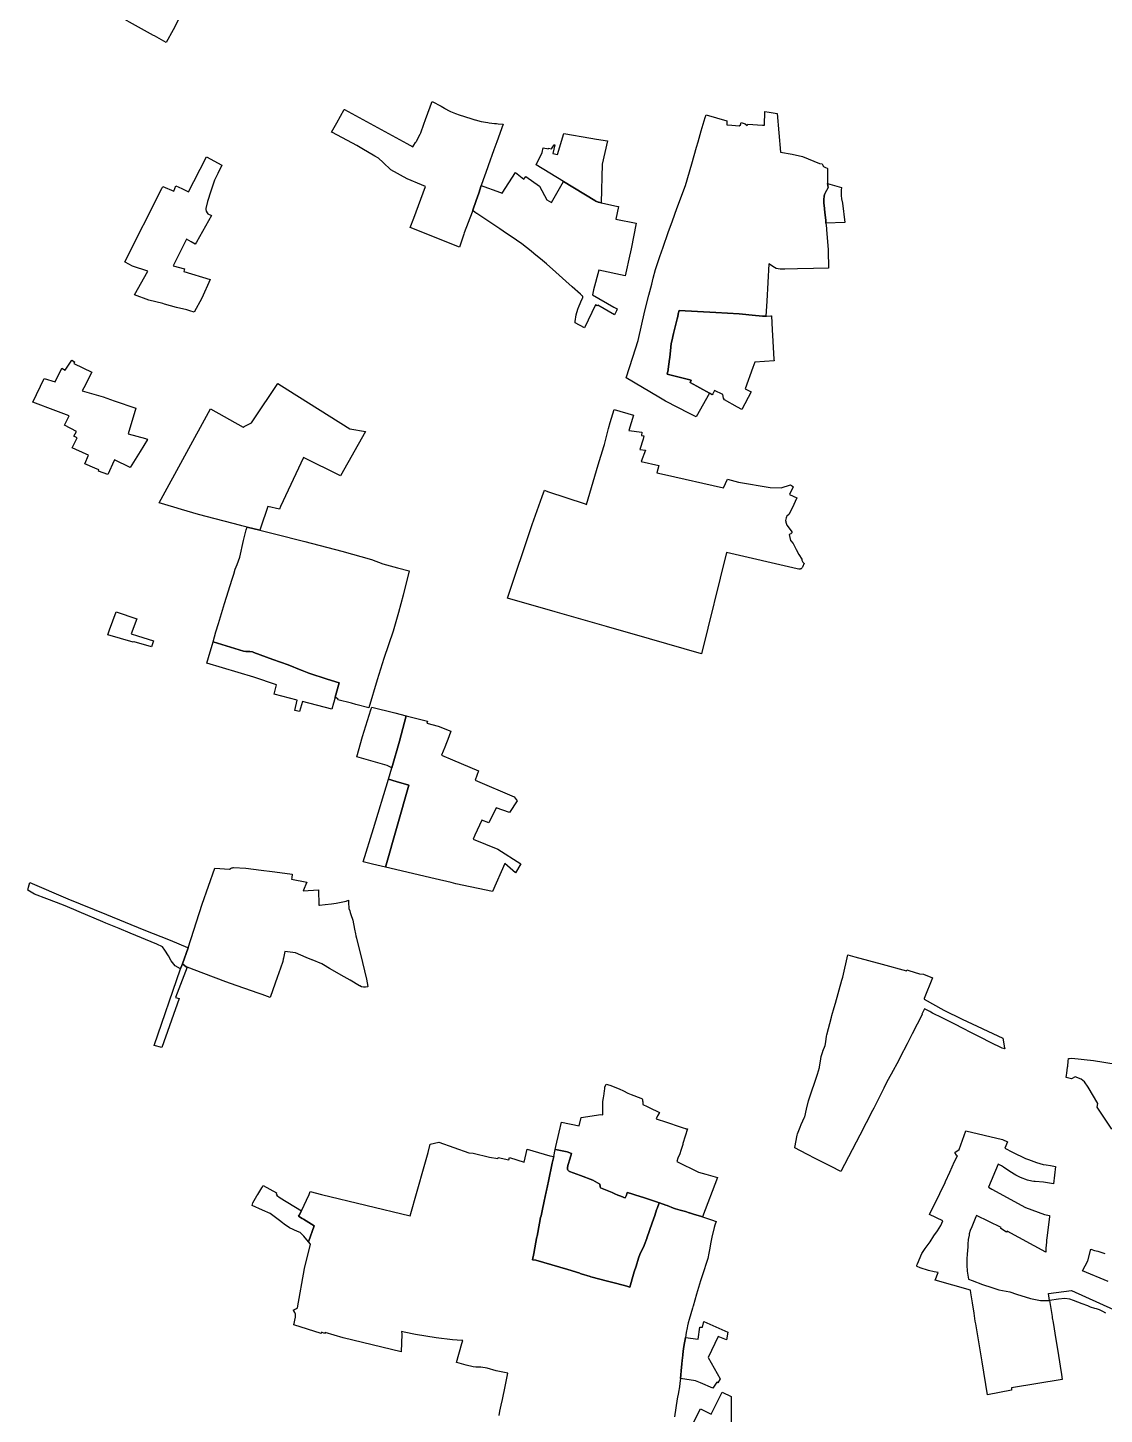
# Model space of a CAD drawing. Header units: inches. Extents: x 280195 to 293923, y 9098893 to 9120289.
# Drawn here: x 287719 to 289799, y 9107311 to 9109990 of the extents above; entities that cross this region are included whole.
import ezdxf

# ---------------------------------------------------------------- set-up
doc = ezdxf.new("R2010")
doc.units = ezdxf.units.IN
doc.header["$MEASUREMENT"] = 0
doc.layers.add('CIS', color=7, linetype='Continuous')

msp = doc.modelspace()

# ---------------------------------------------------------------- linework, layer by layer
at = {"layer": 'CIS'}
for points in [[(287841.3823, 9110046.4452), (287851.8219, 9110064.963), (287861.048, 9110081.3285), (287862.915, 9110084.8046), (287880.3752, 9110117.3137), (287880.633, 9110117.7768), (287883.4262, 9110122.7974), (287933.8013, 9110096.1071), (287959.9224, 9110081.9022), (287999.6786, 9110060.2823), (288030.4013, 9110043.624), (288009.964, 9110004.4981), (288000.2019, 9109985.8092), (287986.9162, 9109961.6863), (287964.025, 9109974.2052), (287962.0156, 9109975.3217), (287915.6604, 9110001.0772), (287897.9867, 9110010.8969), (287888.2219, 9110016.3224), (287839.5206, 9110043.1429), (287841.3823, 9110046.4452)], [(288625.6048, 9109769.7604), (288620.0487, 9109754.2056), (288609.0631, 9109723.2965), (288607.6554, 9109719.3357), (288596.1385, 9109686.9317), (288595.5826, 9109685.3149), (288590.5205, 9109670.5929), (288585.5734, 9109656.2055), (288579.1686, 9109637.5784), (288577.7431, 9109633.4331), (288562.68, 9109593.6837), (288561.6421, 9109590.9449), (288553.3929, 9109566.0653), (288458.3138, 9109604.4114), (288465.1309, 9109622.458), (288487.6055, 9109683.108), (288480.199, 9109686.2604), (288452.3561, 9109698.295), (288420.6558, 9109715.5548), (288405.8971, 9109729.5461), (288405.6654, 9109729.7658), (288396.8797, 9109738.0948), (288390.0968, 9109742.0182), (288365.0125, 9109756.5275), (288354.8653, 9109762.3968), (288308.2315, 9109787.3998), (288306.2035, 9109788.487), (288316.2822, 9109806.4278), (288330.8601, 9109831.8707), (288331.0674, 9109832.2325), (288451.4952, 9109766.5177), (288463.1304, 9109759.7722), (288465.5002, 9109762.9009), (288468.7596, 9109768.2345), (288469.6708, 9109769.7257), (288469.6839, 9109769.7471), (288470.1757, 9109770.6643), (288477.465, 9109784.4718), (288478.5042, 9109787.2447), (288484.7244, 9109803.8418), (288487.996, 9109812.5712), (288497.0994, 9109837.3525), (288499.5988, 9109844.1564), (288500.9371, 9109847.7996), (288518.1601, 9109838.6376), (288524.5767, 9109834.6295), (288526.6023, 9109833.3642), (288532.3578, 9109830.3224), (288536.0757, 9109828.3574), (288545.8968, 9109824.0725), (288553.1122, 9109821.4614), (288575.4662, 9109814.4538), (288582.9074, 9109812.3008), (288583.5252, 9109812.1458), (288595.331, 9109809.1832), (288608.1458, 9109806.7877), (288610.5216, 9109806.4935), (288621.0838, 9109805.1856), (288625.0219, 9109804.8578), (288627.8943, 9109804.6344), (288637.7279, 9109803.7006), (288625.6048, 9109769.7604)], [(289167.0716, 9109824.0199), (289173.4217, 9109749.6056), (289196.1759, 9109745.7692), (289216.0197, 9109741.4035), (289248.8281, 9109728.0421), (289254.2754, 9109727.0945), (289254.582, 9109726.1104), (289255.3892, 9109724.3794), (289256.4847, 9109722.8148), (289257.0783, 9109722.2212), (289257.8354, 9109721.4642), (289259.3999, 9109720.3687), (289260.7692, 9109719.7005), (289263.6945, 9109718.517), (289264.4492, 9109718.2117), (289264.2649, 9109697.8266), (289264.2618, 9109697.1462), (289264.6741, 9109689.2789), (289265.9065, 9109681.4978), (289265.9529, 9109681.2806), (289262.9719, 9109676.3159), (289262.6206, 9109675.7311), (289261.8785, 9109674.4353), (289261.038, 9109672.7977), (289259.0581, 9109667.7531), (289258.3353, 9109664.5861), (289258.1323, 9109663.6966), (289257.8523, 9109662.4699), (289257.5992, 9109660.3808), (289257.5837, 9109660.1763), (289257.46, 9109658.5386), (289257.46, 9109652.5878), (289257.46, 9109651.7565), (289258.1407, 9109645.7228), (289258.6122, 9109641.2585), (289258.8135, 9109639.3525), (289260.0031, 9109628.0872), (289260.4638, 9109623.7247), (289261.1375, 9109617.3453), (289261.6178, 9109612.7963), (289262.6573, 9109602.9542), (289262.9098, 9109600.5634), (289265.5917, 9109561.1603), (289265.6381, 9109559.6366), (289266.6777, 9109525.5474), (289237.7379, 9109524.7755), (289206.2671, 9109523.936), (289182.149, 9109523.8691), (289174.1681, 9109523.8469), (289173.2823, 9109523.777), (289169.3714, 9109523.989), (289165.5976, 9109525.0368), (289162.3436, 9109526.7337), (289150.9918, 9109534.2054), (289147.0222, 9109461.9491), (289145.3208, 9109432.7467), (289138.6886, 9109433.1039), (289119.2975, 9109434.833), (289100.4281, 9109436.5156), (289093.6632, 9109437.1188), (289048.7014, 9109440.0749), (288977.7293, 9109443.7178), (288976.321, 9109437.16), (288976.238, 9109436.7732), (288975.1483, 9109432.3203), (288973.9434, 9109427.3966), (288967.1049, 9109399.4523), (288963.7987, 9109384.6653), (288962.7268, 9109379.8711), (288961.8948, 9109372.7866), (288959.5916, 9109353.1744), (288959.1478, 9109349.4348), (288956.8969, 9109330.4679), (288956.7221, 9109328.9961), (288955.0133, 9109320.9367), (289000.9747, 9109309.3835), (288998.9903, 9109304.7533), (289036.5684, 9109283.9495), (289010.5321, 9109238.3695), (288998.184, 9109244.7574), (288951.6711, 9109268.8194), (288938.6284, 9109276.5094), (288875.5367, 9109313.7078), (288888.6982, 9109353.8423), (288898.4898, 9109385.5336), (288911.7053, 9109443.0999), (288919.4559, 9109473.3285), (288924.9026, 9109494.5718), (288927.862, 9109505.9032), (288932.3722, 9109523.1729), (288940.8173, 9109547.9145), (288946.9645, 9109565.9238), (288956.6651, 9109594.344), (288964.7354, 9109616.8016), (288973.3013, 9109640.6385), (288990.33, 9109685.0917), (289002.4894, 9109726.9354), (289011.73, 9109759.4954), (289014.6224, 9109769.6869), (289020.7024, 9109790.6818), (289028.2763, 9109816.8352), (289029.8172, 9109821.7745), (289070.3467, 9109810.1808), (289069.9236, 9109802.5608), (289079.6454, 9109801.7091), (289093.7846, 9109800.4706), (289096.6288, 9109802.3227), (289097.8947, 9109807.2328), (289101.8518, 9109805.7906), (289105.5559, 9109804.4406), (289109.0616, 9109801.2655), (289110.7814, 9109803.5146), (289139.2516, 9109801.8262), (289143.1268, 9109801.5964), (289143.7221, 9109828.2532), (289151.9904, 9109827.1287), (289167.0716, 9109824.0199)], [(288827.4825, 9109651.5564), (288822.0921, 9109652.9656), (288821.4181, 9109653.2521), (288816.9644, 9109655.1445), (288814.7437, 9109656.3816), (288754.6756, 9109692.7258), (288701.3327, 9109725.2268), (288713.1097, 9109748.7708), (288715.2264, 9109757.9782), (288725.2806, 9109756.0733), (288725.5981, 9109757.5549), (288731.4189, 9109756.2849), (288736.0756, 9109763.7991), (288737.716, 9109763.6006), (288734.0119, 9109747.3288), (288742.8931, 9109745.1283), (288754.9454, 9109785.8281), (288807.4347, 9109776.4879), (288817.9329, 9109774.8731), (288839.4655, 9109771.561), (288828.9688, 9109726.192), (288827.4825, 9109651.5564)], [(288072.8052, 9109674.3859), (288066.5089, 9109654.5793), (288063.4773, 9109641.0642), (288063.2301, 9109638.8329), (288063.8449, 9109635.3461), (288065.6152, 9109632.2799), (288067.4416, 9109630.5786), (288074.0555, 9109627.0977), (288045.0494, 9109575.5844), (288042.8897, 9109572.1661), (288035.0338, 9109576.5304), (288025.7446, 9109581.6911), (288000.1858, 9109530.0972), (288022.2521, 9109524.3822), (288020.9821, 9109519.1435), (288071.4971, 9109503.9589), (288055.3926, 9109467.8841), (288040.5778, 9109440.7733), (288032.5528, 9109443.2822), (288026.4508, 9109444.8181), (288006.5589, 9109449.8251), (287983.6968, 9109456.1629), (287980.3636, 9109457.087), (287953.0382, 9109463.943), (287925.8018, 9109474.0264), (287950.9818, 9109519.7278), (287921.8954, 9109529.3564), (287907.5757, 9109537.3768), (287906.5492, 9109537.7613), (287978.2807, 9109679.6565), (287980.0941, 9109683.2436), (288001.1795, 9109674.6141), (288005.0973, 9109684.8311), (288016.6426, 9109679.2076), (288029.9275, 9109672.7368), (288040.3957, 9109693.289), (288064.5798, 9109740.4708), (288094.1934, 9109724.4267), (288086.5151, 9109708.227), (288080.2677, 9109695.5905), (288072.8052, 9109674.3859)], [(288661.4661, 9109710.6557), (288677.5792, 9109697.7969), (288681.4685, 9109702.6388), (288707.7418, 9109683.9061), (288722.4262, 9109657.5537), (288731.3956, 9109652.1562), (288744.4181, 9109674.8505), (288754.6756, 9109692.7258), (288814.7437, 9109656.3816), (288816.9644, 9109655.1445), (288821.4181, 9109653.2521), (288822.0921, 9109652.9656), (288827.4825, 9109651.5564), (288830.7304, 9109651.0998), (288857.0311, 9109645.4315), (288860.8017, 9109644.8392), (288855.3849, 9109620.4802), (288894.8455, 9109612.5032), (288884.9085, 9109563.1018), (288880.5703, 9109542.9424), (288876.101, 9109522.1729), (288873.5758, 9109510.8423), (288822.6823, 9109521.4466), (288812.0989, 9109483.611), (288810.1939, 9109474.2446), (288851.9453, 9109450.1147), (288857.8673, 9109447.0483), (288856.8468, 9109443.0296), (288853.0318, 9109435.5247), (288820.5127, 9109454.3215), (288819.719, 9109452.6547), (288816.1471, 9109454.8771), (288794.7899, 9109410.5647), (288776.6746, 9109419.8865), (288776.7101, 9109420.8456), (288776.7822, 9109422.7899), (288778.6044, 9109435.5356), (288780.0306, 9109439.7746), (288782.7906, 9109447.9791), (288783.4555, 9109449.5442), (288788.0729, 9109460.4123), (288790.9907, 9109467.2799), (288791.1402, 9109467.4463), (288791.4689, 9109467.9157), (288791.711, 9109468.4348), (288791.8593, 9109468.9885), (288791.9093, 9109469.5593), (288791.8592, 9109470.13), (288791.711, 9109470.6836), (288791.4689, 9109471.2028), (288791.1402, 9109471.6723), (288790.8084, 9109472.014), (288787.3177, 9109475.1231), (288771.0225, 9109489.6374), (288759.239, 9109500.1329), (288739.8473, 9109517.5622), (288721.7362, 9109533.8409), (288714.1717, 9109540.6399), (288697.1792, 9109554.1619), (288691.636, 9109558.5728), (288673.9, 9109572.6864), (288663.7394, 9109579.5864), (288638.028, 9109597.0466), (288631.3212, 9109601.5043), (288596.7917, 9109624.4543), (288587.0138, 9109630.953), (288586.3587, 9109631.3165), (288582.893, 9109633.7846), (288580.759, 9109635.9008), (288579.1686, 9109637.5784), (288585.5734, 9109656.2055), (288590.5205, 9109670.5928), (288595.5826, 9109685.3149), (288600.5401, 9109683.1919), (288625.7472, 9109674.5399), (288635.9073, 9109670.5712), (288661.4661, 9109710.6557)], [(289291.4617, 9109681.4735), (289290.7425, 9109676.0203), (289290.941, 9109666.0587), (289291.8538, 9109659.272), (289293.6038, 9109651.1681), (289298.0454, 9109613.5352), (289261.6178, 9109612.7963), (289261.1375, 9109617.3453), (289260.4638, 9109623.7247), (289260.0031, 9109628.0872), (289258.8135, 9109639.3525), (289258.6122, 9109641.2585), (289258.1407, 9109645.7228), (289257.46, 9109651.7565), (289257.46, 9109652.5878), (289257.46, 9109658.5386), (289257.5837, 9109660.1763), (289257.5992, 9109660.3808), (289257.8523, 9109662.4699), (289258.1323, 9109663.6966), (289258.3353, 9109664.5861), (289259.0581, 9109667.7531), (289261.038, 9109672.7977), (289261.8785, 9109674.4353), (289262.6206, 9109675.7311), (289262.9719, 9109676.3159), (289265.9529, 9109681.2806), (289265.9065, 9109681.4978), (289264.6741, 9109689.2789), (289291.4617, 9109681.4735)], [(289145.3208, 9109432.7467), (289146.5462, 9109432.7379), (289154.831, 9109433.1449), (289156.6638, 9109433.3457), (289157.8251, 9109406.2255), (289158.4568, 9109395.1824), (289161.0573, 9109349.7193), (289161.2644, 9109346.5236), (289124.2377, 9109343.8786), (289120.5675, 9109333.85), (289105.4523, 9109292.5494), (289116.9617, 9109286.7285), (289099.3052, 9109252.7033), (289090.8405, 9109257.3314), (289065.2959, 9109271.2981), (289063.411, 9109274.216), (289062.6183, 9109281.6177), (289046.0864, 9109289.2751), (289042.801, 9109282.6518), (289041.9632, 9109280.9628), (289036.5684, 9109283.9495), (288998.9903, 9109304.7533), (289000.9747, 9109309.3835), (288955.0133, 9109320.9367), (288956.7221, 9109328.9961), (288956.8969, 9109330.4679), (288959.1478, 9109349.4348), (288959.5916, 9109353.1744), (288961.8948, 9109372.7866), (288962.7268, 9109379.8711), (288963.7987, 9109384.6653), (288967.1049, 9109399.4523), (288973.9434, 9109427.3966), (288975.1483, 9109432.3203), (288976.238, 9109436.7732), (288976.321, 9109437.16), (288977.7293, 9109443.7178), (289048.7014, 9109440.0749), (289093.6632, 9109437.1188), (289100.4281, 9109436.5156), (289119.2975, 9109434.833), (289138.6886, 9109433.1039), (289145.3208, 9109432.7467)], [(287886.1327, 9109269.2967), (287927.9312, 9109254.8921), (287913.4563, 9109205.5903), (287946.5398, 9109196.1719), (287950.6259, 9109194.589), (287950.9698, 9109194.3761), (287950.8981, 9109194.2615), (287936.6861, 9109171.5259), (287917.1771, 9109140.3163), (287886.565, 9109155.0945), (287886.2045, 9109154.302), (287873.8975, 9109127.247), (287856.0115, 9109133.1043), (287856.8847, 9109136.0412), (287848.6355, 9109139.4896), (287829.4795, 9109147.4974), (287836.8221, 9109164.1626), (287832.2003, 9109166.4053), (287804.8952, 9109178.682), (287814.7378, 9109198.0496), (287808.3878, 9109200.9071), (287813.2561, 9109210.1146), (287789.9463, 9109221.981), (287798.9698, 9109240.2535), (287773.5011, 9109249.7627), (287728.9186, 9109266.4084), (287750.6594, 9109312.5235), (287772.4863, 9109305.724), (287785.1441, 9109332.4714), (287791.7587, 9109328.3704), (287804.3264, 9109347.8173), (287809.3535, 9109344.9068), (287808.0306, 9109341.5996), (287843.2188, 9109324.3307), (287827.7401, 9109294.1259), (287824.5233, 9109288.7687), (287864.8717, 9109277.0526), (287886.1327, 9109269.2967)], [(288221.9577, 9109290.8149), (288341.6851, 9109215.1538), (288371.7815, 9109210.1929), (288323.5961, 9109124.4266), (288252.2338, 9109159.503), (288207.9159, 9109064.9143), (288205.6802, 9109059.6491), (288182.8202, 9109065.3641), (288169.0501, 9109023.4559), (288167.6942, 9109019.3293), (288142.8937, 9109025.4291), (288133.0193, 9109027.9558), (288131.2498, 9109028.4085), (288049.0213, 9109049.45), (288048.9892, 9109049.4582), (288016.1606, 9109059.3068), (288001.2757, 9109063.7723), (287972.9214, 9109072.2785), (288072.471, 9109253.5185), (288135.2486, 9109218.1498), (288137.2386, 9109219.8527), (288151.8462, 9109227.0601), (288155.3996, 9109232.3818), (288202.5894, 9109303.0546), (288221.9577, 9109290.8149)], [(288949.4954, 9109127.0032), (289063.6202, 9109101.3672), (289071.2716, 9109118.1124), (289092.6499, 9109112.2916), (289153.6101, 9109101.7082), (289175.3059, 9109101.2849), (289193.086, 9109106.8941), (289196.6875, 9109104.5171), (289198.3776, 9109103.4015), (289191.1986, 9109088.6113), (289205.5292, 9109081.8179), (289196.2198, 9109061.8801), (289189.6793, 9109049.8206), (289186.2782, 9109046.2996), (289185.5564, 9109045.1788), (289184.5442, 9109043.0081), (289183.9243, 9109040.6946), (289183.7156, 9109038.3086), (289183.9243, 9109035.9226), (289184.2283, 9109034.5903), (289185.8135, 9109028.9508), (289188.2324, 9109025.7485), (289195.5249, 9109015.9272), (289195.5357, 9109015.6565), (289195.4841, 9109015.0666), (289195.3308, 9109014.4947), (289195.0806, 9109013.958), (289194.741, 9109013.473), (289194.3223, 9109013.0543), (289193.8372, 9109012.7147), (289193.6859, 9109012.6323), (289190.2806, 9109010.8901), (289192.9543, 9108999.4971), (289193.8694, 9108998.4996), (289198.0982, 9108993.3249), (289204.0642, 9108981.805), (289209.2594, 9108972.49), (289214.903, 9108963.1488), (289215.0487, 9108961.7903), (289215.1247, 9108961.2539), (289215.4858, 9108959.9056), (289216.0758, 9108958.6406), (289216.8764, 9108957.4973), (289217.8635, 9108956.5104), (289219.0068, 9108955.7097), (289219.1679, 9108955.6192), (289216.173, 9108948.0019), (289215.7771, 9108947.1806), (289215.1648, 9108946.306), (289214.41, 9108945.551), (289213.5355, 9108944.9388), (289212.568, 9108944.4877), (289211.5368, 9108944.2114), (289210.4733, 9108944.1183), (289209.4099, 9108944.2114), (289209.1551, 9108944.2619), (289205.7399, 9108945.0154), (289069.2047, 9108976.0889), (289021.4071, 9108780.4841), (288920.4486, 9108809.35), (288837.2157, 9108833.1478), (288738.5151, 9108861.3681), (288645.9555, 9108887.8326), (288693.7473, 9109030.4199), (288713.3837, 9109084.229), (288717.9796, 9109096.6545), (288723.4016, 9109093.9754), (288796.3181, 9109070.0159), (288798.9971, 9109069.1356), (288821.5781, 9109145.8736), (288832.4341, 9109180.9316), (288833.653, 9109184.8683), (288841.6197, 9109216.1199), (288844.7461, 9109227.1118), (288852.0136, 9109252.6627), (288889.8067, 9109241.8054), (288880.8638, 9109211.9118), (288905.986, 9109208.556), (288905.06, 9109202.4706), (288909.8225, 9109201.5445), (288908.6319, 9109195.0622), (288901.885, 9109175.0861), (288912.6006, 9109173.8955), (288904.5741, 9109152.3449), (288938.6621, 9109144.2621), (288935.0903, 9109130.2392), (288949.4954, 9109127.0032)], [(288394.096, 9108729.9543), (288378.4678, 9108676.2479), (288353.3583, 9108682.7185), (288344.9837, 9108684.8766), (288318.6515, 9108691.6623), (288319.0838, 9108693.2), (288313.1469, 9108696.6447), (288320.9525, 9108724.3058), (288297.6449, 9108731.414), (288262.4424, 9108742.8963), (288249.3626, 9108748.2619), (288247.8287, 9108748.878), (288222.6722, 9108758.9821), (288192.5664, 9108769.7794), (288156.3215, 9108783.1009), (288153.2487, 9108784.0527), (288148.2453, 9108784.8877), (288144.5166, 9108784.9694), (288140.6276, 9108785.0219), (288136.2371, 9108785.8426), (288077.2306, 9108803.959), (288077.2142, 9108803.9639), (288082.7862, 9108822.8141), (288087.7776, 9108839.0087), (288099.6255, 9108877.449), (288113.9674, 9108924.7682), (288117.1523, 9108934.5647), (288120.2157, 9108943.9881), (288123.7198, 9108953.2633), (288129.0958, 9108967.4941), (288136.2864, 9108999.4629), (288141.5455, 9109020.1309), (288142.8937, 9109025.4291), (288167.6942, 9109019.3293), (288193.3177, 9109013.0272), (288196.2467, 9109012.3068), (288254.4253, 9108997.2803), (288325.9584, 9108978.6157), (288383.492, 9108962.8103), (288405.5327, 9108954.5447), (288433.6151, 9108946.7849), (288456.2442, 9108940.532), (288444.5059, 9108893.5276), (288435.9193, 9108860.6019), (288425.4147, 9108824.4494), (288407.12, 9108771.3613), (288394.096, 9108729.9543)], [(287890.3293, 9108861.8001), (287930.2119, 9108848.0502), (287919.1205, 9108818.8824), (287931.2413, 9108815.1657), (287962.0889, 9108805.7062), (287958.3848, 9108793.7471), (287924.6239, 9108803.8542), (287923.9359, 9108803.7483), (287922.6567, 9108803.1191), (287873.7234, 9108816.9174), (287877.3897, 9108826.8273), (287890.3293, 9108861.8001)], [(288313.1469, 9108696.6447), (288310.493, 9108687.2401), (288309.9149, 9108685.1915), (288306.6592, 9108673.6543), (288249.9302, 9108688.6511), (288244.5326, 9108668.8867), (288235.0076, 9108671.0299), (288239.8495, 9108690.9529), (288195.0555, 9108702.6476), (288199.5943, 9108720.6948), (288155.9209, 9108735.2645), (288064.9794, 9108762.2562), (288068.2911, 9108773.5281), (288077.2306, 9108803.959), (288136.2371, 9108785.8426), (288140.6276, 9108785.0219), (288144.5166, 9108784.9694), (288148.2453, 9108784.8877), (288153.2487, 9108784.0527), (288156.3215, 9108783.1009), (288192.5664, 9108769.7794), (288222.6722, 9108758.9821), (288247.8287, 9108748.878), (288249.3626, 9108748.2619), (288262.4424, 9108742.8963), (288297.6449, 9108731.414), (288320.9525, 9108724.3058), (288313.1469, 9108696.6447)], [(288437.5862, 9108611.8642), (288422.6301, 9108560.3977), (288413.4645, 9108565.0011), (288355.3379, 9108581.7967), (288365.9449, 9108620.8462), (288382.3279, 9108672.4078), (288383.8995, 9108677.3542), (288428.3941, 9108666.2602), (288450.4149, 9108660.6354), (288437.5862, 9108611.8642)], [(288664.8821, 9108496.2044), (288650.1183, 9108473.6619), (288624.242, 9108483.0281), (288610.272, 9108453.9768), (288596.6195, 9108458.8981), (288583.2053, 9108430.2614), (288579.6194, 9108422.6062), (288627.7037, 9108403.4237), (288672.286, 9108374.7163), (288661.4381, 9108357.3861), (288640.9329, 9108375.6424), (288617.5551, 9108321.3277), (288546.5245, 9108336.3233), (288537.6341, 9108338.4292), (288506.734, 9108345.7484), (288410.7277, 9108368.4896), (288455.592, 9108526.9679), (288431.3247, 9108533.94), (288416.2039, 9108538.2841), (288422.6301, 9108560.3977), (288437.5862, 9108611.8642), (288450.4149, 9108660.6354), (288491.3884, 9108650.2479), (288490.4758, 9108646.7429), (288512.3775, 9108641.0706), (288536.9838, 9108631.0164), (288532.7139, 9108620.0171), (288525.0592, 9108600.2984), (288518.9907, 9108584.6658), (288539.8395, 9108575.852), (288590.4282, 9108554.4659), (288583.4432, 9108536.527), (288659.1671, 9108503.9832), (288664.8821, 9108496.2044)], [(288455.592, 9108526.9679), (288410.7277, 9108368.4896), (288385.6754, 9108374.4238), (288367.6414, 9108378.6955), (288387.5437, 9108442.9014), (288416.2039, 9108538.2841), (288431.3247, 9108533.94), (288455.592, 9108526.9679)], [(288140.402, 9108366.1288), (288170.3127, 9108362.5572), (288191.5384, 9108360.0576), (288196.5966, 9108359.4619), (288230.2923, 9108354.5755), (288229.3926, 9108348.0297), (288229.0123, 9108345.263), (288258.6668, 9108339.5683), (288251.4702, 9108322.4233), (288280.8919, 9108324.54), (288281.6706, 9108294.9675), (288282.7829, 9108295.0655), (288294.0077, 9108296.0537), (288306.3778, 9108297.7087), (288314.8686, 9108298.8447), (288334.5203, 9108302.4466), (288339.1049, 9108304.865), (288338.8576, 9108300.0873), (288339.9444, 9108288.5768), (288341.412, 9108283.8439), (288342.3352, 9108280.8666), (288343.5981, 9108277.1374), (288347.4276, 9108265.8296), (288350.7918, 9108248.7632), (288352.6064, 9108239.5575), (288353.3546, 9108235.7618), (288354.525, 9108230.931), (288356.5385, 9108222.6202), (288361.8708, 9108200.6107), (288373.5853, 9108152.103), (288376.3675, 9108137.6796), (288375.8046, 9108137.4867), (288371.9817, 9108136.6741), (288368.0734, 9108136.6741), (288364.2505, 9108137.4867), (288360.6801, 9108139.0763), (288360.4806, 9108139.1932), (288342.4495, 9108149.9027), (288330.8888, 9108156.7692), (288302.2058, 9108172.3587), (288290.7926, 9108179.4899), (288287.2962, 9108181.6745), (288268.6153, 9108189.3646), (288267.9802, 9108189.626), (288256.9373, 9108194.1719), (288236.7167, 9108202.7156), (288216.0934, 9108205.6318), (288213.4195, 9108192.7345), (288212.9439, 9108190.4404), (288212.0468, 9108186.1136), (288207.553, 9108173.3394), (288201.2786, 9108155.504), (288192.7283, 9108131.3552), (288187.3771, 9108116.6754), (288172.4927, 9108122.2393), (288164.4691, 9108124.9906), (288110.8958, 9108143.3607), (288101.9907, 9108146.7894), (288059.7492, 9108163.0535), (288027.4461, 9108174.8826), (288025.1985, 9108175.7058), (288018.8488, 9108180.9385), (288018.1146, 9108181.5436), (288029.4658, 9108212.7185), (288056.5248, 9108296.5999), (288080.9445, 9108366.6544), (288109.0962, 9108364.781), (288110.3567, 9108364.6971), (288111.237, 9108365.5774), (288112.3825, 9108366.3795), (288113.65, 9108366.9705), (288114.0982, 9108367.0906), (288115.0008, 9108367.3325), (288116.3939, 9108367.4544), (288116.8403, 9108367.4419), (288140.402, 9108366.1288)], [(288014.215, 9108172.0121), (288003.8004, 9108177.4914), (287996.126, 9108187.4305), (287990.9677, 9108197.1179), (287984.174, 9108208.1893), (287979.519, 9108214.7314), (287968.825, 9108219.8897), (287917.1198, 9108240.7938), (287916.9077, 9108240.8772), (287896.1085, 9108249.6803), (287870.1894, 9108260.1693), (287864.0938, 9108262.6361), (287818.4053, 9108282.3667), (287808.5034, 9108286.4806), (287787.9915, 9108295.0027), (287756.1717, 9108307.152), (287732.4341, 9108316.476), (287719.166, 9108324.0602), (287719.8695, 9108326.4083), (287720.8822, 9108329.7873), (287723.4377, 9108338.4289), (287796.9675, 9108307.3282), (287871.6991, 9108277.1336), (287943.6629, 9108247.5679), (287994.3646, 9108227.3125), (288028.2078, 9108213.0959), (288029.4658, 9108212.7185), (288018.1146, 9108181.5436), (288014.9901, 9108173.9563), (288014.5112, 9108172.755), (288014.3979, 9108172.4708), (288014.3689, 9108172.3982), (288014.215, 9108172.0121)], [(288014.215, 9108172.0121), (288014.3689, 9108172.3982), (288014.3979, 9108172.4708), (288014.5112, 9108172.755), (288014.9901, 9108173.9563), (288018.1146, 9108181.5436), (288018.8488, 9108180.9385), (288025.1985, 9108175.7058), (288027.4461, 9108174.8826), (288005.0115, 9108116.8872), (288011.9617, 9108114.4697), (287978.117, 9108020.1876), (287963.3098, 9108024.116), (288014.215, 9108172.0121)], [(289370.4618, 9108180.977), (289417.0941, 9108167.8746), (289417.8667, 9108170.0065), (289421.8233, 9108168.8083), (289442.6386, 9108162.5046), (289449.9411, 9108161.5521), (289467.5624, 9108154.4877), (289451.5532, 9108114.5808), (289451.1317, 9108113.5301), (289489.2318, 9108091.8606), (289524.9111, 9108074.9231), (289603.0626, 9108037.8231), (289606.7338, 9108019.0634), (289607.1173, 9108017.1033), (289601.9857, 9108018.8616), (289579.7989, 9108029.8591), (289560.8468, 9108039.2532), (289554.338, 9108042.4795), (289540.3266, 9108049.5906), (289527.9669, 9108055.8634), (289509.1373, 9108065.4198), (289486.2949, 9108077.0128), (289467.5526, 9108086.5249), (289464.1599, 9108088.2698), (289462.3236, 9108089.2142), (289452.011, 9108094.4508), (289447.1246, 9108084.4865), (289447.6337, 9108084.1928), (289447.2938, 9108083.5408), (289427.9882, 9108046.5044), (289418.2565, 9108027.1005), (289405.2755, 9108001.2179), (289402.2674, 9107995.6714), (289387.5864, 9107968.6019), (289379.3514, 9107953.4177), (289373.5029, 9107941.6417), (289359.2797, 9107913.0033), (289354.1044, 9107903.0957), (289351.6155, 9107898.331), (289326.7889, 9107850.8025), (289290.3274, 9107780.5488), (289271.7288, 9107789.7929), (289242.0755, 9107804.8153), (289224.4872, 9107813.7255), (289201.1757, 9107826.1882), (289201.2688, 9107826.6608), (289206.0106, 9107850.7152), (289206.5378, 9107853.3896), (289211.8297, 9107866.2753), (289213.9467, 9107871.0524), (289220.2569, 9107885.2926), (289220.5174, 9107885.8804), (289224.0607, 9107900.7629), (289227.846, 9107916.6616), (289230.509, 9107924.71), (289236.2855, 9107942.1687), (289237.2652, 9107945.0348), (289241.9348, 9107958.6956), (289245.2745, 9107968.4658), (289248.8647, 9107981.3838), (289248.962, 9107981.7338), (289251.4648, 9107997.9064), (289252.211, 9108002.7281), (289255.5291, 9108012.3174), (289255.7845, 9108013.0555), (289259.8307, 9108023.5675), (289259.9708, 9108023.931), (289261.0395, 9108030.9139), (289262.6917, 9108041.7085), (289263.4637, 9108044.7315), (289272.0573, 9108078.3785), (289272.8958, 9108081.6613), (289272.9478, 9108081.8645), (289277.508, 9108097.1128), (289279.9796, 9108105.3766), (289292.5686, 9108150.0468), (289294.2009, 9108155.9555), (289303.5612, 9108199.2236), (289317.4979, 9108195.4225), (289370.4618, 9108180.977)], [(288939.1097, 9107893.2872), (288936.3807, 9107888.2299), (288933.2918, 9107881.8806), (288953.4772, 9107875.5948), (288980.1377, 9107866.8307), (288985.6652, 9107865.0137), (288990.4051, 9107863.4556), (288990.4552, 9107863.4262), (288991.0707, 9107863.1391), (288991.7266, 9107862.9634), (288992.4031, 9107862.9042), (288993.0796, 9107862.9634), (288993.7355, 9107863.1391), (288993.8233, 9107863.18), (288984.8142, 9107834.2488), (288984.975, 9107833.9038), (288985.0761, 9107833.5267), (288985.1101, 9107833.1378), (288985.076, 9107832.7488), (288985.0637, 9107832.6842), (288981.1714, 9107820.6928), (288979.1308, 9107814.4066), (288975.6638, 9107806.0027), (288973.1852, 9107799.9948), (289015.3665, 9107779.0319), (289029.512, 9107775.5712), (289052.2662, 9107768.692), (289022.718, 9107693.0946), (289020.8088, 9107693.6483), (289005.9477, 9107697.958), (289000.1078, 9107699.7802), (288997.9122, 9107700.4652), (288997.7316, 9107700.5216), (288997.2737, 9107700.6645), (288990.0329, 9107702.9236), (288980.0939, 9107705.6264), (288970.9099, 9107708.3292), (288969.128, 9107709.0052), (288966.9192, 9107709.8431), (288954.6827, 9107714.4854), (288952.1134, 9107715.4601), (288939.8471, 9107719.9228), (288939.0797, 9107720.1731), (288936.1104, 9107721.1418), (288910.692, 9107729.4342), (288892.324, 9107735.4683), (288884.2722, 9107737.9825), (288877.2251, 9107739.5715), (288875.9555, 9107734.5832), (288873.588, 9107729.2677), (288871.2314, 9107730.1983), (288868.1521, 9107731.4142), (288863.3656, 9107733.3041), (288859.2331, 9107734.9796), (288853.5369, 9107737.4367), (288848.7342, 9107739.6705), (288829.4119, 9107747.3771), (288825.7261, 9107749.164), (288825.5028, 9107751.6214), (288824.8326, 9107755.9772), (288824.4408, 9107756.1873), (288810.8714, 9107763.4604), (288787.1726, 9107772.9581), (288766.1086, 9107780.6047), (288766.0888, 9107780.6119), (288765.0767, 9107781.0838), (288764.1619, 9107781.7244), (288763.3722, 9107782.514), (288762.7317, 9107783.4289), (288762.7005, 9107783.4957), (288762.7922, 9107783.5384), (288762.3714, 9107784.4409), (288762.0825, 9107785.5196), (288761.985, 9107786.632), (288762.0392, 9107787.4628), (288762.6007, 9107791.757), (288767.0975, 9107806.2617), (288767.1746, 9107806.6967), (288768.376, 9107810.9192), (288770.0509, 9107815.196), (288761.4174, 9107818.1941), (288748.9268, 9107820.8014), (288742.2337, 9107822.1985), (288738.5505, 9107822.9673), (288739.7694, 9107828.4077), (288746.0977, 9107856.6551), (288750.4299, 9107875.993), (288784.7141, 9107868.7942), (288788.3124, 9107884.4576), (288826.4125, 9107890.5959), (288830.1265, 9107890.1727), (288830.2754, 9107895.325), (288830.4171, 9107900.2267), (288830.6227, 9107907.3411), (288830.722, 9107915.6771), (288831.1233, 9107918.6601), (288831.7549, 9107923.3506), (288832.1112, 9107925.998), (288833.4822, 9107936.316), (288833.9968, 9107940.1891), (288834.5409, 9107943.0873), (288836.7981, 9107949.3659), (288843.7221, 9107947.5328), (288862.3164, 9107940.1776), (288870.1746, 9107936.316), (288878.8526, 9107932.0515), (288885.0054, 9107929.1736), (288903.6623, 9107921.9292), (288906.6395, 9107920.5399), (288907.1358, 9107919.6468), (288907.235, 9107917.1658), (288907.5327, 9107914.8832), (288908.0289, 9107910.0205), (288909.3191, 9107909.3258), (288914.9756, 9107906.448), (288919.8382, 9107904.2647), (288939.6162, 9107894.2258), (288939.1097, 9107893.2872)], [(289668.689, 9107797.5745), (289681.2394, 9107793.9564), (289687.2736, 9107793.216), (289695.2132, 9107792.0524), (289705.219, 9107790.2579), (289701.1473, 9107756.6239), (289681.8064, 9107760.0088), (289665.9516, 9107761.0501), (289662.9629, 9107761.3422), (289659.1035, 9107761.7195), (289650.962, 9107763.4462), (289637.3403, 9107768.8013), (289628.2591, 9107773.1151), (289616.9152, 9107780.2644), (289604.7792, 9107788.8275), (289600.521, 9107791.2209), (289596.9426, 9107792.9983), (289594.6245, 9107794.519), (289594.5627, 9107794.5731), (289575.6206, 9107750.1332), (289581.858, 9107746.3227), (289646.938, 9107710.8401), (289684.1513, 9107697.3396), (289693.7402, 9107695.4382), (289693.3939, 9107692.578), (289688.4678, 9107652.4357), (289687.9263, 9107647.7605), (289687.5551, 9107644.1546), (289687.5056, 9107643.674), (289686.6735, 9107632.2165), (289686.3875, 9107628.2785), (289686.2927, 9107626.974), (289686.2383, 9107624.985), (289686.2241, 9107624.4661), (289611.4357, 9107664.8687), (289610.2439, 9107663.0687), (289599.1665, 9107670.1652), (289600.3226, 9107672.1575), (289552.3026, 9107695.1247), (289551.3692, 9107692.9195), (289543.2776, 9107673.8027), (289540.4449, 9107666.2669), (289538.6024, 9107659.9901), (289538.024, 9107657.6264), (289536.3987, 9107648.8015), (289535.5827, 9107639.8654), (289535.4837, 9107634.5951), (289534.3059, 9107620.4716), (289533.7949, 9107611.7464), (289533.7949, 9107599.7988), (289534.6017, 9107587.8786), (289535.6295, 9107580.3181), (289536.2111, 9107576.0399), (289536.8548, 9107572.4843), (289543.8921, 9107569.9332), (289564.0778, 9107561.8732), (289582.2746, 9107556.1506), (289595.7311, 9107551.7793), (289617.1176, 9107547.7227), (289629.6595, 9107543.6662), (289656.5216, 9107535.0998), (289676.4149, 9107531.4664), (289693.5226, 9107531.3244), (289698.5816, 9107500.0001), (289698.9397, 9107497.7826), (289700.3977, 9107488.7549), (289705.7089, 9107455.8697), (289709.3018, 9107433.623), (289713.9928, 9107404.577), (289716.689, 9107388.1906), (289718.3128, 9107378.3221), (289620.0403, 9107362.4791), (289620.3433, 9107357.7173), (289573.9282, 9107349.0261), (289563.3048, 9107412.5663), (289552.9261, 9107474.6366), (289551.0403, 9107485.9148), (289550.1743, 9107491.3371), (289547.7095, 9107506.7712), (289544.4936, 9107526.9091), (289541.4354, 9107546.0586), (289540.6495, 9107550.98), (289540.5788, 9107551.0001), (289472.7849, 9107570.3015), (289478.3841, 9107585.5954), (289470.6646, 9107586.5242), (289459.8626, 9107589.4942), (289443.8922, 9107594.6482), (289437.8026, 9107596.9663), (289437.6522, 9107597.1282), (289437.4324, 9107597.442), (289437.2705, 9107597.7892), (289437.2178, 9107597.9859), (289437.1715, 9107598.1593), (289437.138, 9107598.5409), (289437.1714, 9107598.9225), (289437.2705, 9107599.2926), (289437.295, 9107599.3568), (289438.3319, 9107601.9502), (289446.8864, 9107621.7263), (289452.9959, 9107631.479), (289462.638, 9107644.6632), (289469.8392, 9107656.3678), (289477.1614, 9107665.6401), (289483.831, 9107676.2888), (289487.2654, 9107685.1931), (289461.8052, 9107697.4791), (289481.8141, 9107737.7441), (289491.8953, 9107759.0863), (289492.8009, 9107761.0033), (289501.1203, 9107779.182), (289510.0894, 9107799.9517), (289515.6193, 9107810.509), (289515.1591, 9107810.7314), (289514.6614, 9107811.08), (289514.2316, 9107811.5097), (289513.9959, 9107811.8252), (289510.5732, 9107816.9917), (289518.855, 9107822.6532), (289532.0095, 9107859.0011), (289602.6282, 9107842.0388), (289612.6487, 9107837.963), (289607.5012, 9107825.3901), (289622.0097, 9107817.6021), (289647.3273, 9107805.4801), (289652.706, 9107803.4895), (289652.9757, 9107803.3897), (289653.1124, 9107803.3392), (289668.689, 9107797.5745)], [(288871.2314, 9107730.1983), (288873.588, 9107729.2677), (288875.9555, 9107734.5832), (288877.2251, 9107739.5715), (288884.2722, 9107737.9825), (288892.324, 9107735.4683), (288910.692, 9107729.4342), (288936.1104, 9107721.1418), (288939.0797, 9107720.1731), (288935.3397, 9107709.0052), (288934.4084, 9107706.2243), (288930.8279, 9107695.5331), (288925.9636, 9107681.0081), (288915.3615, 9107651.3453), (288915.2284, 9107650.9886), (288910.8255, 9107639.1945), (288909.4268, 9107635.448), (288905.883, 9107628.2951), (288901.689, 9107619.8299), (288899.6032, 9107613.2257), (288894.6729, 9107597.6154), (288891.1632, 9107586.5028), (288889.7381, 9107581.9906), (288882.8467, 9107556.8772), (288876.9085, 9107558.6574), (288873.9152, 9107559.5548), (288872.3761, 9107559.958), (288849.8851, 9107565.8501), (288839.3334, 9107568.6144), (288807.3188, 9107577.0014), (288806.0267, 9107577.3399), (288788.7452, 9107582.8658), (288786.9458, 9107583.441), (288786.0502, 9107583.7275), (288762.5918, 9107590.814), (288731.7456, 9107600.1323), (288700.6823, 9107609.3143), (288694.5752, 9107610.1045), (288697.1217, 9107622.1579), (288701.1327, 9107643.9175), (288702.4361, 9107650.9887), (288703.047, 9107654.303), (288703.2425, 9107655.3635), (288707.9139, 9107680.7064), (288710.2599, 9107691.4147), (288711.0479, 9107695.0118), (288713.0777, 9107704.2771), (288717.2387, 9107723.2705), (288721.2058, 9107741.3789), (288721.6866, 9107743.6656), (288725.4559, 9107761.5925), (288732.7816, 9107796.4333), (288733.4097, 9107799.4203), (288735.4601, 9107809.1719), (288738.5505, 9107822.9673), (288742.2337, 9107822.1985), (288748.9268, 9107820.8014), (288761.4174, 9107818.1941), (288770.0509, 9107815.196), (288768.376, 9107810.9192), (288767.1746, 9107806.6967), (288767.0975, 9107806.2617), (288762.6007, 9107791.757), (288762.0392, 9107787.4628), (288761.985, 9107786.632), (288762.0825, 9107785.5196), (288762.3714, 9107784.4409), (288762.7922, 9107783.5384), (288762.7005, 9107783.4957), (288762.7317, 9107783.4289), (288763.3722, 9107782.514), (288764.1619, 9107781.7244), (288765.0767, 9107781.0838), (288766.0888, 9107780.6119), (288766.1086, 9107780.6047), (288787.1726, 9107772.9581), (288810.8714, 9107763.4604), (288824.4408, 9107756.1873), (288824.8326, 9107755.9772), (288825.5028, 9107751.6214), (288825.7261, 9107749.164), (288829.4119, 9107747.3771), (288848.7342, 9107739.6705), (288853.5369, 9107737.4367), (288859.2331, 9107734.9796), (288863.3656, 9107733.3041), (288868.1521, 9107731.4142), (288871.2314, 9107730.1983)], [(288248.0621, 9107704.5552), (288243.762, 9107696.2858), (288242.5587, 9107693.9718), (288249.193, 9107689.9273), (288251.766, 9107688.3587), (288272.9268, 9107675.4583), (288261.5858, 9107644.4645), (288252.7876, 9107655.3944), (288249.6897, 9107658.564), (288249.5839, 9107658.6722), (288246.315, 9107662.0167), (288245.603, 9107662.3454), (288240.6095, 9107664.6503), (288225.1091, 9107671.8052), (288214.9671, 9107678.3694), (288211.2594, 9107681.2941), (288205.6586, 9107685.7123), (288187.7363, 9107699.414), (288172.5904, 9107705.6457), (288152.9167, 9107714.9664), (288154.349, 9107719.7029), (288162.1484, 9107733.6771), (288163.7489, 9107736.3052), (288171.5571, 9107749.127), (288174.1798, 9107753.4337), (288200.0137, 9107739.2686), (288199.167, 9107737.3636), (288201.072, 9107735.4586), (288199.802, 9107734.8236), (288206.9987, 9107729.7436), (288248.0621, 9107704.5552)], [(288980.1901, 9107380.5623), (288982.5712, 9107402.5468), (288983.1796, 9107408.4628), (288983.9398, 9107415.8555), (288984.3741, 9107420.0796), (288984.9839, 9107426.0096), (288985.7442, 9107433.4028), (288987.1876, 9107442.263), (288987.1988, 9107442.3319), (288990.022, 9107459.6604), (289014.4028, 9107456.3755), (289017.5778, 9107479.6589), (289023.2927, 9107479.6589), (289025.4095, 9107490.454), (289071.7647, 9107470.1338), (289069.2246, 9107455.1055), (289053.3495, 9107461.6672), (289033.6989, 9107420.789), (289057.1939, 9107379.7256), (289052.5373, 9107372.1056), (289050.8439, 9107373.1639), (289043.2777, 9107361.5744), (289018.8326, 9107371.9738), (289009.8112, 9107375.8116), (288980.1901, 9107380.5623)], [(289078.4905, 9107322.3164), (289079.2088, 9107242.279), (289074.4368, 9107243.3557), (289053.5027, 9107249.1757), (289039.8853, 9107253.2494), (289009.1377, 9107262.4475), (289002.3171, 9107264.3563), (288991.4534, 9107267.3967), (289019.3735, 9107321.7935), (289039.8919, 9107311.4748), (289060.9748, 9107354.0458), (289078.255, 9107346.0449), (289078.4905, 9107322.3164)]]:
    msp.add_lwpolyline(points, close=True, dxfattribs=at)
for points in [[(289813.8568, 9107862.1085), (289785.5463, 9107904.7066), (289786.8691, 9107911.5857), (289768.0838, 9107943.3358), (289761.4692, 9107953.39), (289754.8547, 9107958.6816), (289742.9483, 9107963.4441), (289736.0691, 9107959.74), (289725.8301, 9107961.7846), (289726.4123, 9107966.3434), (289726.9383, 9107970.4618), (289728.4128, 9107982.0077), (289728.6713, 9107984.0318), (289729.8891, 9107993.5678), (289730.5332, 9107998.6109), (289731.886, 9107998.8898), (289736.3988, 9107999.6109), (289778.8407, 9107994.8611), (289822.4441, 9107987.6016)], [(288629.8851, 9107308.7934), (288631.7213, 9107317.7268), (288634.0881, 9107329.2413), (288636.3534, 9107340.263), (288641.4482, 9107365.0504), (288646.9609, 9107391.1248), (288624.4673, 9107395.3209), (288606.6802, 9107400.3218), (288594.4664, 9107402.4133), (288585.0251, 9107402.275), (288580.068, 9107402.9336), (288566.0821, 9107406.5359), (288548.1378, 9107411.4259), (288547.4416, 9107411.6156), (288557.9562, 9107448.3041), (288560.2265, 9107453.6998), (288557.7883, 9107453.9214), (288539.9752, 9107455.5394), (288508.2788, 9107458.8313), (288468.4489, 9107465.2505), (288446.4911, 9107470.2805), (288441.1101, 9107471.5132), (288442.226, 9107466.1973), (288440.8377, 9107432.0211), (288328.562, 9107459.152), (288293.6369, 9107469.2062), (288292.8432, 9107467.6187), (288286.7577, 9107469.9999), (288286.4931, 9107467.6187), (288233.4962, 9107484.248), (288236.6441, 9107498.9626), (288236.8633, 9107501.4742), (288236.4419, 9107504.9447), (288235.2023, 9107508.2135), (288233.2163, 9107511.0906), (288231.8874, 9107512.4084), (288238.3876, 9107516.0134), (288240.5425, 9107516.8714), (288253.6849, 9107593.296), (288265.2474, 9107639.9156), (288261.5858, 9107644.4645), (288272.9268, 9107675.4583), (288251.766, 9107688.3587), (288249.193, 9107689.9273), (288242.5587, 9107693.9718), (288243.762, 9107696.2858), (288248.0621, 9107704.5552), (288263.0328, 9107735.914), (288265.1941, 9107741.5953), (288287.1174, 9107736.2555), (288458.0096, 9107694.6316), (288485.1295, 9107789.8818), (288492.7362, 9107817.0017), (288492.8245, 9107817.3329), (288497.0821, 9107833.3298), (288513.4885, 9107837.1674), (288571.8028, 9107816.7415), (288579.8461, 9107815.789), (288611.5962, 9107808.169), (288611.5962, 9107808.169), (288627.6829, 9107805.4173), (288628.0532, 9107807.4811), (288648.6908, 9107802.8773), (288650.2783, 9107807.7986), (288678.5359, 9107798.7498), (288684.0921, 9107823.8324), (288727.7485, 9107810.4973), (288735.4601, 9107809.1719), (288733.4097, 9107799.4203), (288732.7816, 9107796.4333), (288725.4559, 9107761.5925), (288721.6866, 9107743.6656), (288721.2058, 9107741.3789), (288717.2387, 9107723.2705), (288713.0777, 9107704.2771), (288711.0479, 9107695.0118), (288710.2599, 9107691.4147), (288707.9139, 9107680.7064), (288703.2425, 9107655.3635), (288703.047, 9107654.303), (288702.4361, 9107650.9887), (288701.1327, 9107643.9175), (288697.1217, 9107622.1579), (288694.5752, 9107610.1045), (288700.6823, 9107609.3143), (288731.7456, 9107600.1323), (288762.5918, 9107590.814), (288786.0502, 9107583.7275), (288786.9458, 9107583.441), (288788.7452, 9107582.8658), (288806.0267, 9107577.3399), (288807.3188, 9107577.0014), (288839.3334, 9107568.6144), (288849.8851, 9107565.8501), (288872.3761, 9107559.958), (288873.9152, 9107559.5548), (288876.9085, 9107558.6574), (288882.8467, 9107556.8772), (288889.7381, 9107581.9906), (288891.1632, 9107586.5028), (288894.6729, 9107597.6154), (288899.6032, 9107613.2257), (288901.689, 9107619.8299), (288905.883, 9107628.2951), (288909.4268, 9107635.448), (288910.8255, 9107639.1945), (288915.2284, 9107650.9886), (288915.3615, 9107651.3453), (288925.9636, 9107681.0081), (288930.8279, 9107695.5331), (288934.4084, 9107706.2243), (288935.3397, 9107709.0052), (288939.0797, 9107720.1731), (288939.8471, 9107719.9228), (288952.1134, 9107715.4601), (288954.6827, 9107714.4854), (288966.9192, 9107709.8431), (288969.128, 9107709.0052), (288970.9099, 9107708.3292), (288980.0939, 9107705.6264), (288990.0329, 9107702.9236), (288997.2737, 9107700.6645), (288997.7316, 9107700.5216), (288997.9122, 9107700.4652), (289000.1078, 9107699.7802), (289005.9477, 9107697.958), (289020.8088, 9107693.6483), (289022.718, 9107693.0946), (289040.3312, 9107687.0606), (289049.6448, 9107683.8103), (289046.7174, 9107676.6601), (289045.5821, 9107672.0863), (289041.0322, 9107653.7552), (289039.3075, 9107644.1806), (289038.7296, 9107640.9726), (289037.2047, 9107632.5075), (289035.4148, 9107622.5719), (289033.5474, 9107612.2054), (289031.0574, 9107604.8205), (289024.8812, 9107586.5028), (289019.0514, 9107569.2127), (289019.0212, 9107569.1088), (289011.4789, 9107543.2501), (289008.2466, 9107532.1679), (289004.8126, 9107520.394), (289004.4562, 9107519.1721), (289003.567, 9107516.1235), (289003.5616, 9107516.105), (288997.3099, 9107494.3489), (288995.4796, 9107487.9792), (288993.9145, 9107482.5326), (288993.2328, 9107478.6445), (288991.5657, 9107469.1358), (288990.022, 9107459.6604), (288987.1988, 9107442.3319), (288987.1876, 9107442.263), (288985.7442, 9107433.4028), (288984.9839, 9107426.0096), (288984.3741, 9107420.0796), (288983.9398, 9107415.8555), (288983.1796, 9107408.4628), (288982.5712, 9107402.5468), (288980.1901, 9107380.5623), (288979.2233, 9107371.6359), (288978.413, 9107364.1546), (288976.5673, 9107353.9434), (288976.4325, 9107353.1983), (288974.2474, 9107341.1085), (288968.9249, 9107306.2065)], [(289806.7769, 9107568.0727), (289757.2712, 9107588.7256), (289767.8192, 9107607.5789), (289773.1745, 9107630.3445), (289780.7484, 9107628.1118), (289787.1168, 9107626.2345), (289800.4293, 9107622.3102)], [(289802.0833, 9107506.9037), (289796.4343, 9107510.2442), (289789.9778, 9107513.3998), (289784.2874, 9107514.9233), (289781.3191, 9107515.7181), (289772.4766, 9107518.4529), (289767.5641, 9107520.6969), (289756.7632, 9107524.5191), (289739.7769, 9107531.4824), (289732.6388, 9107533.9927), (289722.8389, 9107534.8631), (289711.0793, 9107533.775), (289693.5226, 9107531.3244), (289691.8998, 9107544.6707), (289736.3337, 9107550.4287), (289844.5485, 9107501.4807)]]:
    msp.add_lwpolyline(points, dxfattribs=at)

doc.saveas('drawing.dxf')
